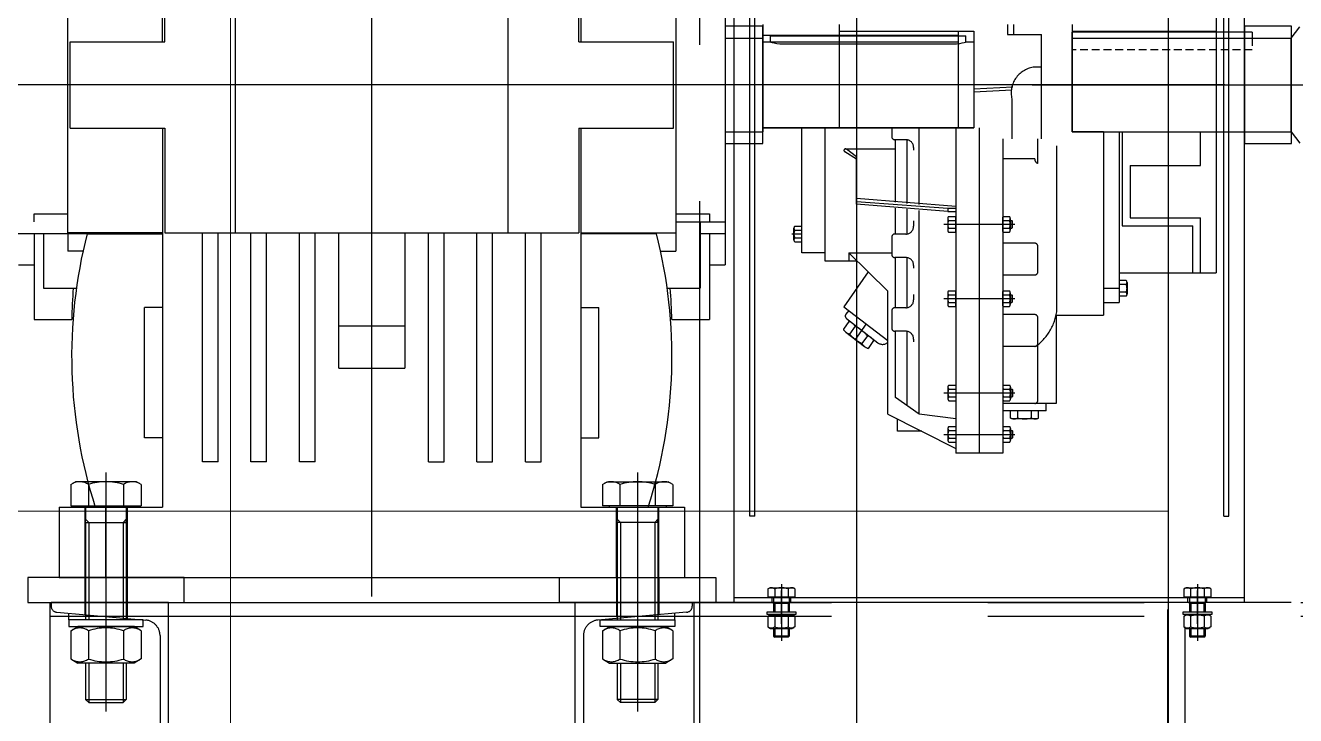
# Model space of a CAD drawing. Header units: inches. Extents: x 0 to 157513, y -28488 to 35640.
# Drawn here: x 22804 to 23616, y 19263 to 19705 of the extents above; entities that cross this region are included whole.
import ezdxf

# ---------------------------------------------------------------- set-up
doc = ezdxf.new("R2010")
doc.units = ezdxf.units.IN
doc.header["$LTSCALE"] = 400
doc.header["$MEASUREMENT"] = 0
for name, pattern in [('CENTER', [2, 1.25, -0.25, 0.25, -0.25]), ('DASHED2', [0.375, 0.25, -0.125]), ('HIDDEN', [9.525, 6.35, -3.175]), ('PHANTOM', [2.5, 1.25, -0.25, 0.25, -0.25, 0.25, -0.25])]:
    doc.linetypes.add(name, pattern=pattern)
doc.layers.add('BF', color=8, linetype='PHANTOM')

# ---------------------------------------------------------------- blocks, each defined once
blk = doc.blocks.new('611bf4strgesv')
at = {"layer": 'BF'}
for p, q in [((-8610.58, 31515.8, 236.01), (-8610.58, 24671.63, 236.01)), ((-8588.28, 28259.13, 7306.83), (-8588.28, 28853.28, 7306.83)), ((-8261.98, 28259.13, 7306.83), (-8261.98, 28853.28, 7306.83)), ((-8280.13, 28710.19, 7306.83), (-8280.13, 28470.07, 7306.83)), ((-8594.13, 28627.63, 7306.83), (-8594.13, 28552.63, 7306.83)), ((-8570.13, 28627.63, 7306.83), (-8594.13, 28627.63, 7306.83)), ((-8570.13, 28628.82, 7306.83), (-8570.13, 28562.63, 7306.83)), ((-8570.13, 28552.63, 7306.83), (-8570.13, 28627.63, 7306.83)), ((-8521.13, 28628.82, 7306.83), (-8521.13, 28562.63, 7306.83)), ((-8413.65, 28628.82, 7306.83), (-8413.65, 28622.45, 7306.83)), ((-8409.52, 28622.45, 7306.83), (-8409.52, 28628.82, 7306.83)), ((-8372.13, 28628.82, 7306.83), (-8372.13, 28560.13, 7306.83)), ((-8261.98, 28627.63, 7306.83), (-8261.98, 28552.63, 7306.83)), ((-8231.98, 28627.63, 7306.83), (-8261.98, 28627.63, 7306.83)), ((-8232.13, 28620.13, 7306.83), (-8226.65, 28627.35, 7306.83)), ((-8231.98, 28552.63, 7306.83), (-8231.98, 28627.63, 7306.83)), ((-8521.13, 28624.63, 7306.83), (-8444.13, 28624.63, 7306.83)), ((-8445.13, 28624.63, 7306.83), (-8445.13, 28562.63, 7306.83)), ((-8444.13, 28624.63, 7306.83), (-8435.13, 28624.63, 7306.83)), ((-8435.13, 28624.63, 7306.83), (-8435.13, 28562.63, 7306.83)), ((-8413.65, 28622.45, 7306.83), (-8391.87, 28622.45, 7306.83)), ((-8391.87, 28555.63, 7306.83), (-8391.87, 28622.45, 7306.83)), ((-8372.13, 28623.86, 7306.83), (-8372.13, 28560.13, 7306.83)), ((-8372.13, 28560.13, 7306.83), (-8372.13, 28623.86, 7306.83)), ((-8257.13, 28623.86, 7306.83), (-8372.13, 28623.86, 7306.83)), ((-8372.13, 28620.13, 7306.83), (-8232.13, 28620.13, 7306.83)), ((-8257.13, 28623.86, 7306.83), (-8257.13, 28620.13, 7306.83)), ((-8232.13, 28560.13, 7306.83), (-8232.13, 28620.13, 7306.83)), ((-8570.13, 28617.63, 7306.83), (-8445.13, 28617.63, 7306.83)), ((-8391.87, 28601.46, 7306.83), (-8397.13, 28601.46, 7306.83)), ((-8410.16, 28588.75, 7306.83), (-8435.13, 28587.34, 7306.83)), ((-8410.8, 28586.88, 7306.83), (-8435.13, 28585.42, 7306.83)), ((-8410.8, 28581.21, 7306.83), (-8410.8, 28555.63, 7306.83)), ((-8435.13, 28562.63, 7306.83), (-8570.13, 28562.63, 7306.83)), ((-8545.13, 28482.77, 7306.83), (-8545.13, 28562.63, 7306.83)), ((-8530.13, 28477.46, 7306.83), (-8530.13, 28562.63, 7306.83)), ((-8487.62, 28562.63, 7306.83), (-8487.62, 28557.13, 7306.83)), ((-8470.13, 28513.67, 7306.83), (-8470.13, 28562.63, 7306.83)), ((-8446.64, 28562.63, 7306.83), (-8446.64, 28354.63, 7306.83)), ((-8431.64, 28562.63, 7306.83), (-8431.64, 28354.63, 7306.83)), ((-8478.59, 28555.13, 7306.83), (-8485.62, 28555.13, 7306.83)), ((-8485.13, 28515.08, 7306.83), (-8485.13, 28555.13, 7306.83)), ((-8477.63, 28514.37, 7306.83), (-8477.65, 28555.04, 7306.83)), ((-8416.64, 28555.63, 7306.83), (-8416.64, 28354.63, 7306.83)), ((-8394.17, 28539.92, 7306.83), (-8394.17, 28555.63, 7306.83)), ((-8352.13, 28560.13, 7306.83), (-8372.13, 28560.13, 7306.83)), ((-8372.13, 28560.13, 7306.83), (-8232.13, 28560.13, 7306.83)), ((-8352.13, 28560.13, 7306.83), (-8352.13, 28442.99, 7306.83)), ((-8352.13, 28560.13, 7306.83), (-8280.13, 28560.13, 7306.83)), ((-8342.13, 28560.13, 7306.83), (-8342.13, 28450.99, 7306.83)), ((-8340.13, 28560.13, 7306.83), (-8340.13, 28500.07, 7306.83)), ((-8290.13, 28538.53, 7306.83), (-8290.13, 28560.13, 7306.83)), ((-8232.13, 28560.13, 7306.83), (-8226.65, 28552.91, 7306.83)), ((-8594.13, 28552.63, 7306.83), (-8570.13, 28552.63, 7306.83)), ((-8510.07, 28542.65, 7306.83), (-8517.68, 28547.44, 7306.83)), ((-8517.1, 28549.22, 7306.83), (-8485.13, 28549.22, 7306.83)), ((-8510.07, 28544.22, 7306.83), (-8516.59, 28549.03, 7306.83)), ((-8473.59, 28550.13, 7306.83), (-8473.59, 28548.41, 7306.83)), ((-8381.91, 28446.9, 7306.83), (-8381.91, 28551.23, 7306.83)), ((-8261.98, 28552.63, 7306.83), (-8231.98, 28552.63, 7306.83)), ((-8510.07, 28513.83, 7306.83), (-8510.07, 28544.22, 7306.83)), ((-8396.17, 28542.92, 7306.83), (-8416.64, 28542.92, 7306.83)), ((-8335.13, 28538.53, 7306.83), (-8335.13, 28505.07, 7306.83)), ((-8335.13, 28538.53, 7306.83), (-8290.13, 28538.53, 7306.83)), ((-8446.64, 28512.48, 7306.83), (-8510.07, 28517.42, 7306.83)), ((-8451.64, 28511.13, 7306.83), (-8510.07, 28515.4, 7306.83)), ((-8451.64, 28509.13, 7306.83), (-8510.07, 28513.83, 7306.83)), ((-8485.13, 28494.76, 7306.83), (-8485.13, 28511.37, 7306.83)), ((-8477.63, 28494.76, 7306.83), (-8477.63, 28510.62, 7306.83)), ((-8470.13, 28379.63, 7306.83), (-8470.13, 28509.88, 7306.83)), ((-8451.64, 28511.13, 7306.83), (-8451.64, 28509.13, 7306.83)), ((-8446.64, 28511.13, 7306.83), (-8451.64, 28511.13, 7306.83)), ((-8451.64, 28509.13, 7306.83), (-8446.64, 28509.13, 7306.83)), ((-8335.13, 28505.07, 7306.83), (-8290.13, 28505.07, 7306.83)), ((-8290.13, 28470.07, 7306.83), (-8290.13, 28505.07, 7306.83)), ((-8473.59, 28503.18, 7306.83), (-8473.59, 28499.76, 7306.83)), ((-8412.25, 28503.5, 7306.83), (-8410.8, 28503.5, 7306.83)), ((-8412.25, 28498.5, 7306.83), (-8410.8, 28498.5, 7306.83)), ((-8410.8, 28503.5, 7306.83), (-8410.8, 28498.5, 7306.83)), ((-8410.59, 28503.28, 7306.83), (-8410.8, 28503.5, 7306.83)), ((-8410.59, 28498.71, 7306.83), (-8410.8, 28498.5, 7306.83)), ((-8410.59, 28503.28, 7306.83), (-8410.59, 28498.71, 7306.83)), ((-8340.13, 28500.07, 7306.83), (-8295.13, 28500.07, 7306.83)), ((-8295.13, 28470.07, 7306.83), (-8295.13, 28500.07, 7306.83)), ((-8545.25, 28494.79, 7306.83), (-8551.5, 28494.79, 7306.83)), ((-8487.62, 28492.76, 7306.83), (-8487.62, 28481.76, 7306.83)), ((-8478.59, 28494.76, 7306.83), (-8485.62, 28494.76, 7306.83)), ((-8396.17, 28488.94, 7306.83), (-8416.64, 28488.94, 7306.83)), ((-8530.13, 28482.77, 7306.83), (-8545.13, 28482.77, 7306.83)), ((-8515.13, 28482.77, 7306.83), (-8487.62, 28482.77, 7306.83)), ((-8515.13, 28482.77, 7306.83), (-8490.13, 28458.28, 7306.83)), ((-8515.13, 28482.77, 7306.83), (-8515.13, 28477.46, 7306.83)), ((-8394.17, 28470.59, 7306.83), (-8394.17, 28486.94, 7306.83)), ((-8509.71, 28477.46, 7306.83), (-8530.13, 28477.46, 7306.83)), ((-8478.59, 28479.76, 7306.83), (-8485.62, 28479.76, 7306.83)), ((-8485.13, 28447.63, 7306.83), (-8485.13, 28479.76, 7306.83)), ((-8477.63, 28447.73, 7306.83), (-8477.63, 28479.67, 7306.83)), ((-8473.59, 28474.76, 7306.83), (-8473.59, 28473.03, 7306.83)), ((-8502.63, 28470.52, 7306.83), (-8518.24, 28448.3, 7306.83)), ((-8396.17, 28468.59, 7306.83), (-8416.64, 28468.59, 7306.83)), ((-8342.13, 28470.07, 7306.83), (-8280.13, 28470.07, 7306.83)), ((-8490.13, 28379.63, 7306.83), (-8490.13, 28458.28, 7306.83)), ((-8473.59, 28456.05, 7306.83), (-8473.59, 28452.63, 7306.83)), ((-8412.25, 28455.96, 7306.83), (-8410.8, 28455.96, 7306.83)), ((-8410.8, 28455.96, 7306.83), (-8410.8, 28450.96, 7306.83)), ((-8410.59, 28455.75, 7306.83), (-8410.8, 28455.96, 7306.83)), ((-8352.13, 28460.07, 7306.83), (-8342.13, 28460.07, 7306.83)), ((-8518.24, 28448.3, 7306.83), (-8490.13, 28426.64, 7306.83)), ((-8412.25, 28450.96, 7306.83), (-8410.8, 28450.96, 7306.83)), ((-8410.59, 28451.18, 7306.83), (-8410.8, 28450.96, 7306.83)), ((-8410.59, 28455.75, 7306.83), (-8410.59, 28451.18, 7306.83)), ((-8352.13, 28450.99, 7306.83), (-8342.13, 28450.99, 7306.83)), ((-8515.1, 28445.96, 7306.83), (-8516.91, 28443.51, 7306.83)), ((-8516.52, 28440.74, 7306.83), (-8496.55, 28425.28, 7306.83)), ((-8515.1, 28445.96, 7306.83), (-8515.23, 28445.78, 7306.83)), ((-8487.62, 28445.63, 7306.83), (-8487.62, 28434.63, 7306.83)), ((-8478.59, 28447.63, 7306.83), (-8485.62, 28447.63, 7306.83)), ((-8396.17, 28443.29, 7306.83), (-8416.64, 28443.29, 7306.83)), ((-8394.17, 28424.94, 7306.83), (-8394.17, 28441.29, 7306.83)), ((-8382.47, 28443, 7306.83), (-8352.13, 28442.99, 7306.83)), ((-8382.47, 28443, 7306.83), (-8382.47, 28386.38, 7306.83)), ((-8515.04, 28438.88, 7306.83), (-8518.53, 28433.91, 7306.83)), ((-8516.88, 28431.98, 7306.83), (-8504.91, 28422.76, 7306.83)), ((-8511.08, 28435.82, 7306.83), (-8514.58, 28430.84, 7306.83)), ((-8503.94, 28437.28, 7306.83), (-8510.9, 28427.37, 7306.83)), ((-8478.59, 28432.63, 7306.83), (-8485.62, 28432.63, 7306.83)), ((-8485.13, 28390.3, 7306.83), (-8485.13, 28432.63, 7306.83)), ((-8477.63, 28384.97, 7306.83), (-8477.63, 28432.54, 7306.83)), ((-8503.14, 28429.72, 7306.83), (-8506.65, 28424.73, 7306.83)), ((-8499.18, 28426.66, 7306.83), (-8502.69, 28421.67, 7306.83)), ((-8473.59, 28427.63, 7306.83), (-8473.59, 28425.91, 7306.83)), ((-8394.17, 28388.37, 7306.83), (-8394.17, 28424.94, 7306.83)), ((-8396.17, 28422.94, 7306.83), (-8416.64, 28422.94, 7306.83)), ((-8412.11, 28395.67, 7306.83), (-8410.66, 28395.67, 7306.83)), ((-8410.66, 28395.67, 7306.83), (-8410.66, 28390.67, 7306.83)), ((-8410.44, 28395.46, 7306.83), (-8410.66, 28395.67, 7306.83)), ((-8410.44, 28390.88, 7306.83), (-8410.66, 28390.67, 7306.83)), ((-8410.44, 28395.46, 7306.83), (-8410.44, 28390.88, 7306.83)), ((-8470.13, 28379.63, 7306.83), (-8485.13, 28390.3, 7306.83)), ((-8396.17, 28386.37, 7306.83), (-8416.64, 28386.37, 7306.83)), ((-8412.11, 28390.67, 7306.83), (-8410.66, 28390.67, 7306.83)), ((-8382.47, 28386.37, 7306.83), (-8396.17, 28386.37, 7306.83)), ((-8388.83, 28381.63, 7306.83), (-8388.83, 28386.37, 7306.83)), ((-8490.13, 28379.63, 7306.83), (-8446.64, 28357.63, 7306.83)), ((-8483.98, 28368.63, 7306.83), (-8483.98, 28376.62, 7306.83)), ((-8446.64, 28376.63, 7306.83), (-8470.13, 28379.63, 7306.83)), ((-8388.83, 28381.63, 7306.83), (-8416.64, 28381.63, 7306.83)), ((-8468.39, 28368.63, 7306.83), (-8483.98, 28368.63, 7306.83)), ((-8412.11, 28369.18, 7306.83), (-8410.66, 28369.18, 7306.83)), ((-8410.66, 28369.18, 7306.83), (-8410.66, 28364.18, 7306.83)), ((-8410.44, 28368.97, 7306.83), (-8410.66, 28369.18, 7306.83)), ((-8410.44, 28368.97, 7306.83), (-8410.44, 28364.4, 7306.83)), ((-8412.11, 28364.18, 7306.83), (-8410.66, 28364.18, 7306.83)), ((-8410.44, 28364.4, 7306.83), (-8410.66, 28364.18, 7306.83)), ((-8416.64, 28354.63, 7306.83), (-8446.64, 28354.63, 7306.83)), ((-8990.13, 28342.35, 7306.83), (-8990.13, 28189.5, 7306.83)), ((-8650.13, 28342.35, 7306.83), (-8650.13, 28189.5, 7306.83)), ((-9012.65, 28334.64, 7306.83), (-9009.63, 28336.38, 7306.83)), ((-9012.65, 28334.64, 7306.83), (-9012.65, 28321, 7306.83)), ((-8970.63, 28336.38, 7306.83), (-9009.63, 28336.38, 7306.83)), ((-9001.39, 28334.64, 7306.83), (-9001.39, 28321, 7306.83)), ((-8978.86, 28334.64, 7306.83), (-8978.86, 28321, 7306.83)), ((-8967.61, 28334.64, 7306.83), (-8970.63, 28336.38, 7306.83)), ((-8967.61, 28334.64, 7306.83), (-8967.61, 28321, 7306.83)), ((-8672.65, 28334.64, 7306.83), (-8669.63, 28336.38, 7306.83)), ((-8672.65, 28334.64, 7306.83), (-8672.65, 28321, 7306.83)), ((-8669.63, 28336.38, 7306.83), (-8630.63, 28336.38, 7306.83)), ((-8661.39, 28334.64, 7306.83), (-8661.39, 28321, 7306.83)), ((-8638.86, 28334.64, 7306.83), (-8638.86, 28321, 7306.83)), ((-8627.61, 28334.64, 7306.83), (-8630.63, 28336.38, 7306.83)), ((-8627.61, 28334.64, 7306.83), (-8627.61, 28321, 7306.83)), ((-9012.65, 28321, 7306.83), (-9008.33, 28321, 7306.83)), ((-9008.33, 28321, 7306.83), (-8971.92, 28321, 7306.83)), ((-9008.33, 28321, 7306.83), (-9008.33, 28320.13, 7306.83)), ((-9003.13, 28320.13, 7306.83), (-9008.33, 28320.13, 7306.83)), ((-9003.13, 28320.13, 7306.83), (-9003.13, 28312.38, 7306.83)), ((-8977.13, 28320.13, 7306.83), (-9003.13, 28320.13, 7306.83)), ((-8977.13, 28320.13, 7306.83), (-8977.13, 28312.38, 7306.83)), ((-8971.92, 28320.13, 7306.83), (-8977.13, 28320.13, 7306.83)), ((-8971.92, 28321, 7306.83), (-8971.92, 28320.13, 7306.83)), ((-8971.92, 28321, 7306.83), (-8967.61, 28321, 7306.83)), ((-8668.33, 28321, 7306.83), (-8672.65, 28321, 7306.83)), ((-8631.92, 28321, 7306.83), (-8668.33, 28321, 7306.83)), ((-8668.33, 28321, 7306.83), (-8668.33, 28320.13, 7306.83)), ((-8668.33, 28320.13, 7306.83), (-8663.13, 28320.13, 7306.83)), ((-8663.13, 28320.13, 7306.83), (-8663.13, 28312.38, 7306.83)), ((-8663.13, 28320.13, 7306.83), (-8637.13, 28320.13, 7306.83)), ((-8637.13, 28320.13, 7306.83), (-8637.13, 28312.38, 7306.83)), ((-8637.13, 28320.13, 7306.83), (-8631.92, 28320.13, 7306.83)), ((-8627.61, 28321, 7306.83), (-8631.92, 28321, 7306.83)), ((-8631.92, 28321, 7306.83), (-8631.92, 28320.13, 7306.83)), ((-9003.13, 28310.38, 7306.83), (-9003.13, 28312.38, 7306.83)), ((-9001.14, 28310.38, 7306.83), (-9003.13, 28312.38, 7306.83)), ((-9003.13, 28310.38, 7306.83), (-9003.13, 28248.05, 7306.83)), ((-9003.13, 28310.38, 7306.83), (-8977.13, 28310.38, 7306.83)), ((-9001.14, 28310.38, 7306.83), (-9001.14, 28248.05, 7306.83)), ((-8979.12, 28310.38, 7306.83), (-8977.13, 28312.38, 7306.83)), ((-8979.12, 28310.38, 7306.83), (-8979.12, 28248.05, 7306.83)), ((-8977.13, 28310.38, 7306.83), (-8977.13, 28312.38, 7306.83)), ((-8977.13, 28310.38, 7306.83), (-8977.13, 28248.05, 7306.83)), ((-8663.13, 28310.38, 7306.83), (-8663.13, 28312.38, 7306.83)), ((-8661.14, 28310.38, 7306.83), (-8663.13, 28312.38, 7306.83)), ((-8663.13, 28310.38, 7306.83), (-8663.13, 28248.05, 7306.83)), ((-8637.13, 28310.38, 7306.83), (-8663.13, 28310.38, 7306.83)), ((-8661.14, 28310.38, 7306.83), (-8661.14, 28248.05, 7306.83)), ((-8639.12, 28310.38, 7306.83), (-8637.13, 28312.38, 7306.83)), ((-8639.12, 28310.38, 7306.83), (-8639.12, 28248.05, 7306.83)), ((-8637.13, 28310.38, 7306.83), (-8637.13, 28312.38, 7306.83)), ((-8637.13, 28310.38, 7306.83), (-8637.13, 28248.05, 7306.83)), ((-9040.13, 28275.13, 7306.83), (-9040.13, 28259.13, 7306.83)), ((-8940.13, 28275.13, 7306.83), (-9040.13, 28275.13, 7306.83)), ((-8940.13, 28259.13, 7306.83), (-8940.13, 28275.13, 7306.83)), ((-8700.13, 28259.13, 7306.83), (-8700.13, 28275.13, 7306.83)), ((-8700.13, 28275.13, 7306.83), (-8600.13, 28275.13, 7306.83)), ((-8600.13, 28275.13, 7306.83), (-8600.13, 28259.13, 7306.83)), ((-8558.13, 28270.83, 7306.83), (-8558.13, 28234.71, 7306.83)), ((-8292.13, 28270.83, 7306.83), (-8292.13, 28234.71, 7306.83)), ((-8588.28, 28262.28, 7306.83), (-8261.98, 28262.28, 7306.83)), ((-8566.79, 28267.86, 7306.83), (-8565.63, 28268.53, 7306.83)), ((-8566.79, 28267.86, 7306.83), (-8566.79, 28262.62, 7306.83)), ((-8565.13, 28262.62, 7306.83), (-8566.79, 28262.62, 7306.83)), ((-8565.63, 28268.53, 7306.83), (-8550.63, 28268.53, 7306.83)), ((-8551.13, 28262.62, 7306.83), (-8565.13, 28262.62, 7306.83)), ((-8565.13, 28262.62, 7306.83), (-8565.13, 28262.28, 7306.83)), ((-8565.13, 28262.28, 7306.83), (-8563.13, 28262.28, 7306.83)), ((-8563.13, 28262.28, 7306.83), (-8563.13, 28259.3, 7306.83)), ((-8563.13, 28262.28, 7306.83), (-8553.13, 28262.28, 7306.83)), ((-8562.46, 28267.86, 7306.83), (-8562.46, 28262.62, 7306.83)), ((-8558.13, 28245.54, 7306.83), (-8558.13, 28266.87, 7306.83)), ((-8553.8, 28267.86, 7306.83), (-8553.8, 28262.62, 7306.83)), ((-8553.13, 28262.28, 7306.83), (-8553.13, 28259.3, 7306.83)), ((-8553.13, 28262.28, 7306.83), (-8551.13, 28262.28, 7306.83)), ((-8549.47, 28262.62, 7306.83), (-8551.13, 28262.62, 7306.83)), ((-8551.13, 28262.62, 7306.83), (-8551.13, 28262.28, 7306.83)), ((-8549.47, 28267.86, 7306.83), (-8550.63, 28268.53, 7306.83)), ((-8549.47, 28267.86, 7306.83), (-8549.47, 28262.62, 7306.83)), ((-8300.79, 28267.86, 7306.83), (-8299.63, 28268.53, 7306.83)), ((-8300.79, 28267.86, 7306.83), (-8300.79, 28262.62, 7306.83)), ((-8299.13, 28262.62, 7306.83), (-8300.79, 28262.62, 7306.83)), ((-8299.63, 28268.53, 7306.83), (-8284.63, 28268.53, 7306.83)), ((-8285.13, 28262.62, 7306.83), (-8299.13, 28262.62, 7306.83)), ((-8299.13, 28262.62, 7306.83), (-8299.13, 28262.28, 7306.83)), ((-8299.13, 28262.28, 7306.83), (-8297.13, 28262.28, 7306.83)), ((-8297.13, 28262.28, 7306.83), (-8297.13, 28259.3, 7306.83)), ((-8297.13, 28262.28, 7306.83), (-8287.13, 28262.28, 7306.83)), ((-8296.46, 28267.86, 7306.83), (-8296.46, 28262.62, 7306.83)), ((-8292.13, 28245.54, 7306.83), (-8292.13, 28266.87, 7306.83)), ((-8287.8, 28267.86, 7306.83), (-8287.8, 28262.62, 7306.83)), ((-8287.13, 28262.28, 7306.83), (-8287.13, 28259.3, 7306.83)), ((-8287.13, 28262.28, 7306.83), (-8285.13, 28262.28, 7306.83)), ((-8283.47, 28262.62, 7306.83), (-8285.13, 28262.62, 7306.83)), ((-8285.13, 28262.62, 7306.83), (-8285.13, 28262.28, 7306.83)), ((-8283.47, 28267.86, 7306.83), (-8284.63, 28268.53, 7306.83)), ((-8283.47, 28267.86, 7306.83), (-8283.47, 28262.62, 7306.83)), ((-9040.13, 28259.13, 7306.83), (-8940.13, 28259.13, 7306.83)), ((-9026.05, 28259.13, 7306.83), (-7360.99, 28259.13, 7306.83)), ((-9026.05, 28259.13, 7198.12), (-9026.05, 27827.62, 7198.12)), ((-8600.13, 28259.13, 7306.83), (-8700.13, 28259.13, 7306.83)), ((-8232.13, 28259.13, 7306.83), (-8615.13, 28259.13, 7306.83)), ((-8614.2, 28259.13, 7198.12), (-8614.2, 27827.62, 7198.12)), ((-8567.3, 28253.13, 7306.83), (-8548.96, 28253.13, 7306.83)), ((-8567.3, 28251.47, 7306.83), (-8567.3, 28253.13, 7306.83)), ((-8563.13, 28258.53, 7306.83), (-8563.13, 28259.3, 7306.83)), ((-8562.36, 28258.53, 7306.83), (-8563.13, 28259.3, 7306.83)), ((-8563.13, 28258.53, 7306.83), (-8563.13, 28253.13, 7306.83)), ((-8553.13, 28258.53, 7306.83), (-8563.13, 28258.53, 7306.83)), ((-8562.36, 28258.53, 7306.83), (-8562.36, 28253.13, 7306.83)), ((-8553.9, 28258.53, 7306.83), (-8553.13, 28259.3, 7306.83)), ((-8553.9, 28258.53, 7306.83), (-8553.9, 28253.13, 7306.83)), ((-8553.13, 28258.53, 7306.83), (-8553.13, 28259.3, 7306.83)), ((-8553.13, 28258.53, 7306.83), (-8553.13, 28253.13, 7306.83)), ((-8548.96, 28253.13, 7306.83), (-8548.96, 28251.47, 7306.83)), ((-8301.3, 28253.13, 7306.83), (-8282.96, 28253.13, 7306.83)), ((-8301.3, 28251.47, 7306.83), (-8301.3, 28253.13, 7306.83)), ((-8297.13, 28258.53, 7306.83), (-8297.13, 28259.3, 7306.83)), ((-8296.36, 28258.53, 7306.83), (-8297.13, 28259.3, 7306.83)), ((-8297.13, 28258.53, 7306.83), (-8297.13, 28253.13, 7306.83)), ((-8287.13, 28258.53, 7306.83), (-8297.13, 28258.53, 7306.83)), ((-8296.36, 28258.53, 7306.83), (-8296.36, 28253.13, 7306.83)), ((-8287.9, 28258.53, 7306.83), (-8287.13, 28259.3, 7306.83)), ((-8287.9, 28258.53, 7306.83), (-8287.9, 28253.13, 7306.83)), ((-8287.13, 28258.53, 7306.83), (-8287.13, 28259.3, 7306.83)), ((-8287.13, 28258.53, 7306.83), (-8287.13, 28253.13, 7306.83)), ((-8282.96, 28253.13, 7306.83), (-8282.96, 28251.47, 7306.83)), ((-9026.05, 28250.39, 7306.83), (-7360.99, 28250.39, 7306.83)), ((-9013.96, 28248.05, 7306.83), (-9013.96, 28252.22, 7306.83)), ((-8966.3, 28248.05, 7306.83), (-9013.96, 28248.05, 7306.83)), ((-9013.96, 28248.05, 7306.83), (-9013.96, 28243.71, 7306.83)), ((-8966.3, 28243.71, 7306.83), (-8966.3, 28248.05, 7306.83)), ((-8673.96, 28248.05, 7306.83), (-8626.3, 28248.05, 7306.83)), ((-8673.96, 28243.71, 7306.83), (-8673.96, 28248.05, 7306.83)), ((-8626.3, 28248.05, 7306.83), (-8626.3, 28252.22, 7306.83)), ((-8626.3, 28248.05, 7306.83), (-8626.3, 28243.71, 7306.83)), ((-8565.07, 28251.47, 7306.83), (-8567.3, 28251.47, 7306.83)), ((-8566.79, 28250.47, 7306.83), (-8565.07, 28251.47, 7306.83)), ((-8566.79, 28250.47, 7306.83), (-8566.79, 28243.5, 7306.83)), ((-8551.19, 28251.47, 7306.83), (-8565.07, 28251.47, 7306.83)), ((-8565.07, 28251.47, 7306.83), (-8551.19, 28251.47, 7306.83)), ((-8562.46, 28250.47, 7306.83), (-8562.46, 28243.5, 7306.83)), ((-8553.8, 28250.47, 7306.83), (-8553.8, 28243.5, 7306.83)), ((-8548.96, 28251.47, 7306.83), (-8551.19, 28251.47, 7306.83)), ((-8549.47, 28250.47, 7306.83), (-8551.19, 28251.47, 7306.83)), ((-8549.47, 28250.47, 7306.83), (-8549.47, 28243.5, 7306.83)), ((-8299.07, 28251.47, 7306.83), (-8301.3, 28251.47, 7306.83)), ((-8300.79, 28250.47, 7306.83), (-8299.07, 28251.47, 7306.83)), ((-8300.79, 28250.47, 7306.83), (-8300.79, 28243.5, 7306.83)), ((-8285.19, 28251.47, 7306.83), (-8299.07, 28251.47, 7306.83)), ((-8299.07, 28251.47, 7306.83), (-8285.19, 28251.47, 7306.83)), ((-8296.46, 28250.47, 7306.83), (-8296.46, 28243.5, 7306.83)), ((-8287.8, 28250.47, 7306.83), (-8287.8, 28243.5, 7306.83)), ((-8282.96, 28251.47, 7306.83), (-8285.19, 28251.47, 7306.83)), ((-8283.47, 28250.47, 7306.83), (-8285.19, 28251.47, 7306.83)), ((-8283.47, 28250.47, 7306.83), (-8283.47, 28243.5, 7306.83)), ((-9013.96, 28243.71, 7306.83), (-9008.17, 28243.71, 7306.83)), ((-9012.65, 28241.12, 7306.83), (-9008.17, 28243.71, 7306.83)), ((-9012.65, 28241.12, 7306.83), (-9012.65, 28223.01, 7306.83)), ((-9008.17, 28243.71, 7306.83), (-8972.09, 28243.71, 7306.83)), ((-8972.09, 28243.71, 7306.83), (-9008.17, 28243.71, 7306.83)), ((-9001.39, 28241.12, 7306.83), (-9001.39, 28223.01, 7306.83)), ((-8978.87, 28241.12, 7306.83), (-8978.87, 28223.01, 7306.83)), ((-8972.09, 28243.71, 7306.83), (-8966.3, 28243.71, 7306.83)), ((-8967.61, 28241.12, 7306.83), (-8972.09, 28243.71, 7306.83)), ((-8967.61, 28241.12, 7306.83), (-8967.61, 28223.01, 7306.83)), ((-8668.17, 28243.71, 7306.83), (-8673.96, 28243.71, 7306.83)), ((-8672.65, 28241.12, 7306.83), (-8668.17, 28243.71, 7306.83)), ((-8672.65, 28241.12, 7306.83), (-8672.65, 28223.01, 7306.83)), ((-8632.09, 28243.71, 7306.83), (-8668.17, 28243.71, 7306.83)), ((-8668.17, 28243.71, 7306.83), (-8632.09, 28243.71, 7306.83)), ((-8661.39, 28241.12, 7306.83), (-8661.39, 28223.01, 7306.83)), ((-8638.87, 28241.12, 7306.83), (-8638.87, 28223.01, 7306.83)), ((-8626.3, 28243.71, 7306.83), (-8632.09, 28243.71, 7306.83)), ((-8627.61, 28241.12, 7306.83), (-8632.09, 28243.71, 7306.83)), ((-8627.61, 28241.12, 7306.83), (-8627.61, 28223.01, 7306.83)), ((-8566.79, 28243.5, 7306.83), (-8565.07, 28242.51, 7306.83)), ((-8565.07, 28242.51, 7306.83), (-8551.19, 28242.51, 7306.83)), ((-8563.13, 28242.51, 7306.83), (-8563.13, 28237.64, 7306.83)), ((-8553.13, 28237.64, 7306.83), (-8563.13, 28237.64, 7306.83)), ((-8563.13, 28237.64, 7306.83), (-8562.36, 28236.88, 7306.83)), ((-8562.36, 28242.51, 7306.83), (-8562.36, 28236.88, 7306.83)), ((-8553.9, 28236.88, 7306.83), (-8562.36, 28236.88, 7306.83)), ((-8553.9, 28242.51, 7306.83), (-8553.9, 28236.88, 7306.83)), ((-8553.9, 28236.88, 7306.83), (-8553.13, 28237.64, 7306.83)), ((-8553.13, 28242.51, 7306.83), (-8553.13, 28237.64, 7306.83)), ((-8549.47, 28243.5, 7306.83), (-8551.19, 28242.51, 7306.83)), ((-8300.79, 28243.5, 7306.83), (-8299.07, 28242.51, 7306.83)), ((-8299.07, 28242.51, 7306.83), (-8285.19, 28242.51, 7306.83)), ((-8297.13, 28242.51, 7306.83), (-8297.13, 28237.64, 7306.83)), ((-8287.13, 28237.64, 7306.83), (-8297.13, 28237.64, 7306.83)), ((-8297.13, 28237.64, 7306.83), (-8296.36, 28236.88, 7306.83)), ((-8296.36, 28242.51, 7306.83), (-8296.36, 28236.88, 7306.83)), ((-8287.9, 28236.88, 7306.83), (-8296.36, 28236.88, 7306.83)), ((-8287.9, 28242.51, 7306.83), (-8287.9, 28236.88, 7306.83)), ((-8287.9, 28236.88, 7306.83), (-8287.13, 28237.64, 7306.83)), ((-8287.13, 28242.51, 7306.83), (-8287.13, 28237.64, 7306.83)), ((-8283.47, 28243.5, 7306.83), (-8285.19, 28242.51, 7306.83)), ((-9012.65, 28223.01, 7306.83), (-9008.17, 28220.42, 7306.83)), ((-8972.09, 28220.42, 7306.83), (-9008.17, 28220.42, 7306.83)), ((-9003.13, 28220.42, 7306.83), (-9003.13, 28197.12, 7306.83)), ((-9001.14, 28220.42, 7306.83), (-9001.14, 28195.13, 7306.83)), ((-8979.12, 28220.42, 7306.83), (-8979.12, 28195.13, 7306.83)), ((-8977.13, 28220.42, 7306.83), (-8977.13, 28197.12, 7306.83)), ((-8967.61, 28223.01, 7306.83), (-8972.09, 28220.42, 7306.83)), ((-8672.65, 28223.01, 7306.83), (-8668.17, 28220.42, 7306.83)), ((-8668.17, 28220.42, 7306.83), (-8632.09, 28220.42, 7306.83)), ((-8663.13, 28220.42, 7306.83), (-8663.13, 28197.12, 7306.83)), ((-8661.14, 28220.42, 7306.83), (-8661.14, 28195.13, 7306.83)), ((-8639.12, 28220.42, 7306.83), (-8639.12, 28195.13, 7306.83)), ((-8637.13, 28220.42, 7306.83), (-8637.13, 28197.12, 7306.83)), ((-8627.61, 28223.01, 7306.83), (-8632.09, 28220.42, 7306.83)), ((-9003.13, 28197.12, 7306.83), (-8977.13, 28197.12, 7306.83)), ((-9001.14, 28195.13, 7306.83), (-9003.13, 28197.12, 7306.83)), ((-8977.13, 28197.12, 7306.83), (-8979.12, 28195.13, 7306.83)), ((-8637.13, 28197.12, 7306.83), (-8663.13, 28197.12, 7306.83)), ((-8663.13, 28197.12, 7306.83), (-8661.14, 28195.13, 7306.83)), ((-8639.12, 28195.13, 7306.83), (-8637.13, 28197.12, 7306.83)), ((-9001.14, 28195.13, 7306.83), (-8979.12, 28195.13, 7306.83)), ((-8639.12, 28195.13, 7306.83), (-8661.14, 28195.13, 7306.83))]:
    blk.add_line(p, q, dxfattribs=at)
at = {"layer": 'BF', "linetype": 'CENTER', "ltscale": 20}
blk.add_line((-8310.58, 24671.63, 405.39), (-8310.58, 31317.62, 405.39), dxfattribs=at)
at = {"layer": 'BF', "ltscale": 10}
blk.add_line((-8510.19, 29567.62, 401.28), (-8510.19, 27817.62, 401.28), dxfattribs=at)
at = {"layer": 'BF', "ltscale": 100}
for p, q in [((-8820.13, 28262.97, 7306.83), (-8820.13, 28999.33, 7306.83)), ((-8426.22, 28590.13, 7306.83), (-9266.28, 28590.13, 7306.83)), ((-8990.13, 28274.93, 7306.83), (-8990.13, 28320.33, 7306.83)), ((-8650.13, 28320.33, 7306.83), (-8650.13, 28274.93, 7306.83))]:
    blk.add_line(p, q, dxfattribs=at)
at = {"layer": 'BF', "linetype": 'Continuous'}
for p, q in [((-8953.93, 28617.69, 7306.83), (-8953.93, 28878.13, 7306.83)), ((-8686.33, 28878.13, 7306.83), (-8686.33, 28617.69, 7306.83)), ((-8594.13, 28705.13, 7306.83), (-8594.13, 28475.13, 7306.83)), ((-8625.76, 28696.44, 7306.83), (-8625.76, 28483.82, 7306.83)), ((-9014.5, 28495.63, 7306.83), (-9014.5, 28684.63, 7306.83)), ((-8952.52, 28617.69, 7306.83), (-8952.52, 28684.63, 7306.83)), ((-8907.45, 28684.63, 7306.83), (-8907.45, 28495.63, 7306.83)), ((-8732.8, 28495.63, 7306.83), (-8732.8, 28684.63, 7306.83)), ((-8687.73, 28617.69, 7306.83), (-8687.73, 28684.63, 7306.83)), ((-8594.13, 28620.13, 7306.83), (-8570.13, 28620.13, 7306.83)), ((-8570.13, 28620.13, 7306.83), (-8570.13, 28560.13, 7306.83)), ((-8565.13, 28621.63, 7306.83), (-8440.13, 28621.63, 7306.83)), ((-8565.13, 28617.63, 7306.83), (-8565.13, 28621.63, 7306.83)), ((-8440.13, 28617.63, 7306.83), (-8440.13, 28621.63, 7306.83)), ((-9013.09, 28562.57, 7306.83), (-9013.09, 28617.69, 7306.83)), ((-9013.09, 28617.69, 7306.83), (-8952.52, 28617.69, 7306.83)), ((-8687.73, 28617.69, 7306.83), (-8627.17, 28617.69, 7306.83)), ((-8627.17, 28562.57, 7306.83), (-8627.17, 28617.69, 7306.83)), ((-8570.13, 28617.63, 7306.83), (-8565.13, 28617.63, 7306.83)), ((-8565.13, 28617.63, 7306.83), (-8564.86, 28617.55, 7306.83)), ((-8564.86, 28617.55, 7306.83), (-8564.06, 28617.34, 7306.83)), ((-8564.06, 28617.34, 7306.83), (-8562.79, 28617.04, 7306.83)), ((-8562.79, 28617.04, 7306.83), (-8561.12, 28616.74, 7306.83)), ((-8561.12, 28616.74, 7306.83), (-8559.17, 28616.52, 7306.83)), ((-8559.17, 28616.52, 7306.83), (-8557.13, 28616.44, 7306.83)), ((-8557.13, 28616.44, 7306.83), (-8448.13, 28616.44, 7306.83)), ((-8448.13, 28616.44, 7306.83), (-8446.09, 28616.52, 7306.83)), ((-8446.09, 28616.52, 7306.83), (-8444.14, 28616.74, 7306.83)), ((-8444.14, 28616.74, 7306.83), (-8442.47, 28617.04, 7306.83)), ((-8442.47, 28617.04, 7306.83), (-8441.2, 28617.34, 7306.83)), ((-8441.2, 28617.34, 7306.83), (-8440.4, 28617.55, 7306.83)), ((-8440.4, 28617.55, 7306.83), (-8440.13, 28617.63, 7306.83)), ((-8440.13, 28617.63, 7306.83), (-8435.13, 28617.63, 7306.83)), ((-8435.13, 28617.63, 7306.83), (-8435.13, 28562.63, 7306.83)), ((-9013.09, 28562.57, 7306.83), (-8952.52, 28562.57, 7306.83)), ((-8953.93, 28562.57, 7306.83), (-8953.93, 28320.13, 7306.83)), ((-8952.52, 28562.57, 7306.83), (-8952.52, 28495.63, 7306.83)), ((-8687.73, 28562.57, 7306.83), (-8627.17, 28562.57, 7306.83)), ((-8687.73, 28562.57, 7306.83), (-8687.73, 28495.63, 7306.83)), ((-8686.33, 28562.57, 7306.83), (-8686.33, 28320.13, 7306.83)), ((-8570.13, 28562.63, 7306.83), (-8435.13, 28562.63, 7306.83)), ((-8594.13, 28560.13, 7306.83), (-8570.13, 28560.13, 7306.83)), ((-9036.13, 28502.69, 7306.83), (-9036.13, 28507.68, 7306.83)), ((-9036.13, 28507.63, 7306.83), (-9014.5, 28507.63, 7306.83)), ((-8625.76, 28507.63, 7306.83), (-8604.13, 28507.63, 7306.83)), ((-8604.13, 28507.68, 7306.83), (-8604.13, 28502.69, 7306.83)), ((-8625.76, 28502.63, 7306.83), (-8594.13, 28502.63, 7306.83)), ((-8610.13, 28502.63, 7306.83), (-8610.13, 28460.13, 7306.83)), ((-9126.13, 28495.13, 7306.83), (-8953.93, 28495.13, 7306.83)), ((-9036.13, 28495.13, 7306.83), (-9036.13, 28440.13, 7306.83)), ((-9030.13, 28495.13, 7306.83), (-9030.13, 28460.13, 7306.83)), ((-8953.93, 28495.63, 7306.83), (-9014.5, 28495.63, 7306.83)), ((-9014.5, 28495.13, 7306.83), (-9014.5, 28483.82, 7306.83)), ((-9002.16, 28494.96, 7306.83), (-8953.93, 28494.96, 7306.83)), ((-8952.52, 28495.63, 7306.83), (-8687.73, 28495.63, 7306.83)), ((-8928.4, 28349.16, 7306.83), (-8928.4, 28495.63, 7306.83)), ((-8918.4, 28349.16, 7306.83), (-8918.4, 28495.63, 7306.83)), ((-8897.42, 28349.16, 7306.83), (-8897.42, 28495.63, 7306.83)), ((-8887.42, 28349.16, 7306.83), (-8887.42, 28495.63, 7306.83)), ((-8866.43, 28349.16, 7306.83), (-8866.43, 28495.63, 7306.83)), ((-8856.43, 28349.16, 7306.83), (-8856.43, 28495.63, 7306.83)), ((-8841.26, 28409.01, 7306.83), (-8841.26, 28495.63, 7306.83)), ((-8799, 28495.63, 7306.83), (-8799, 28409.01, 7306.83)), ((-8783.83, 28349.16, 7306.83), (-8783.83, 28495.63, 7306.83)), ((-8773.83, 28349.16, 7306.83), (-8773.83, 28495.63, 7306.83)), ((-8752.84, 28349.16, 7306.83), (-8752.84, 28495.63, 7306.83)), ((-8742.84, 28349.16, 7306.83), (-8742.84, 28495.63, 7306.83)), ((-8721.85, 28349.16, 7306.83), (-8721.85, 28495.63, 7306.83)), ((-8711.85, 28349.16, 7306.83), (-8711.85, 28495.63, 7306.83)), ((-8686.33, 28495.63, 7306.83), (-8625.76, 28495.63, 7306.83)), ((-8638.1, 28494.96, 7306.83), (-8686.33, 28494.96, 7306.83)), ((-8610.13, 28495.13, 7306.83), (-8594.13, 28495.13, 7306.83)), ((-8604.13, 28495.13, 7306.83), (-8604.13, 28440.13, 7306.83)), ((-9004.8, 28483.82, 7306.83), (-9014.5, 28483.82, 7306.83)), ((-8635.45, 28483.82, 7306.83), (-8625.76, 28483.82, 7306.83)), ((-9046.13, 28475.13, 7306.83), (-9036.13, 28475.13, 7306.83)), ((-8604.13, 28475.13, 7306.83), (-8594.13, 28475.13, 7306.83)), ((-9030.13, 28460.13, 7306.83), (-9008.99, 28460.13, 7306.83)), ((-8631.27, 28460.13, 7306.83), (-8610.13, 28460.13, 7306.83)), ((-8953.93, 28447.9, 7306.83), (-8965.43, 28447.9, 7306.83)), ((-8965.43, 28364.39, 7306.83), (-8965.43, 28447.9, 7306.83)), ((-8686.33, 28447.9, 7306.83), (-8674.83, 28447.9, 7306.83)), ((-8674.83, 28364.39, 7306.83), (-8674.83, 28447.9, 7306.83)), ((-9036.13, 28440.13, 7306.83), (-9012.01, 28440.13, 7306.83)), ((-8628.25, 28440.13, 7306.83), (-8604.13, 28440.13, 7306.83)), ((-8799, 28435.78, 7306.83), (-8841.26, 28435.78, 7306.83)), ((-8841.26, 28409.01, 7306.83), (-8799, 28409.01, 7306.83)), ((-8953.93, 28364.39, 7306.83), (-8965.43, 28364.39, 7306.83)), ((-8686.33, 28364.39, 7306.83), (-8674.83, 28364.39, 7306.83)), ((-8918.4, 28349.16, 7306.83), (-8928.4, 28349.16, 7306.83)), ((-8887.42, 28349.16, 7306.83), (-8897.42, 28349.16, 7306.83)), ((-8856.43, 28349.16, 7306.83), (-8866.43, 28349.16, 7306.83)), ((-8783.83, 28349.16, 7306.83), (-8773.83, 28349.16, 7306.83)), ((-8752.84, 28349.16, 7306.83), (-8742.84, 28349.16, 7306.83)), ((-8721.85, 28349.16, 7306.83), (-8711.85, 28349.16, 7306.83)), ((-9020.13, 28320.13, 7306.83), (-8953.93, 28320.13, 7306.83)), ((-9020.13, 28320.13, 7306.83), (-9020.13, 28275.13, 7306.83)), ((-9003.63, 28320.13, 7306.83), (-9003.63, 28275.13, 7306.83)), ((-8976.63, 28320.13, 7306.83), (-8976.63, 28275.13, 7306.83)), ((-8686.33, 28320.13, 7306.83), (-8620.13, 28320.13, 7306.83)), ((-8663.63, 28275.13, 7306.83), (-8663.63, 28320.13, 7306.83)), ((-8636.63, 28275.13, 7306.83), (-8636.63, 28320.13, 7306.83)), ((-8620.13, 28320.13, 7306.83), (-8620.13, 28275.13, 7306.83)), ((-9020.13, 28275.13, 7306.83), (-8620.13, 28275.13, 7306.83))]:
    blk.add_line(p, q, dxfattribs=at)
at = {"layer": 'BF', "ltscale": 12}
for p, q in [((-8578.28, 28314.28, 7306.83), (-8578.28, 28850.13, 7306.83)), ((-8575.13, 28314.28, 7306.83), (-8575.13, 28850.13, 7306.83)), ((-8275.13, 28314.28, 7306.83), (-8275.13, 28850.13, 7306.83)), ((-8271.98, 28314.28, 7306.83), (-8271.98, 28850.13, 7306.83)), ((-8575.13, 28314.28, 7306.83), (-8578.28, 28314.28, 7306.83)), ((-8275.13, 28314.28, 7306.83), (-8271.98, 28314.28, 7306.83)), ((-9003.63, 28275.13, 7306.83), (-9003.63, 28251.31, 7306.83)), ((-8976.63, 28275.13, 7306.83), (-8976.63, 28248.95, 7306.83)), ((-8663.63, 28275.13, 7306.83), (-8663.63, 28250.39, 7306.83)), ((-8636.63, 28275.13, 7306.83), (-8636.63, 28251.31, 7306.83)), ((-8564.13, 28259.13, 7306.83), (-8564.13, 28262.28, 7306.83)), ((-8552.13, 28259.13, 7306.83), (-8552.13, 28262.28, 7306.83)), ((-8298.13, 28259.13, 7306.83), (-8298.13, 28262.28, 7306.83)), ((-8286.13, 28259.13, 7306.83), (-8286.13, 28262.28, 7306.83)), ((-8950.13, 28259.13, 7306.83), (-9025.13, 28259.13, 7306.83)), ((-9025.13, 28259.13, 7306.83), (-9025.13, 28256.86, 7306.83)), ((-9021.48, 28252.87, 7306.83), (-8964.66, 28247.9, 7306.83)), ((-8950.13, 28109.13, 7306.83), (-8950.13, 28259.13, 7306.83)), ((-8690.13, 28109.13, 7306.83), (-8690.13, 28259.13, 7306.83)), ((-8690.13, 28259.13, 7306.83), (-8615.13, 28259.13, 7306.83)), ((-8618.78, 28252.87, 7306.83), (-8675.6, 28247.9, 7306.83)), ((-8615.13, 28259.13, 7306.83), (-8615.13, 28256.86, 7306.83)), ((-8955.53, 28237.94, 7306.83), (-8955.53, 28130.32, 7306.83)), ((-8684.73, 28237.94, 7306.83), (-8684.73, 28130.32, 7306.83))]:
    blk.add_line(p, q, dxfattribs=at)
at = {"layer": 'BF', "linetype": 'CENTER', "lineweight": 9, "ltscale": 10}
for p, q in [((-8910.58, 27817.62, 405.39), (-8910.58, 28817.62, 405.39)), ((-8310.57, 28317.59, 405.39), (-9260.6, 28317.59, 405.39))]:
    blk.add_line(p, q, dxfattribs=at)
at = {"layer": 'BF', "linetype": 'HIDDEN'}
for p, q in [((-8570.13, 28621.93, 7306.83), (-8445.13, 28621.93, 7306.83)), ((-8372.13, 28624.53, 7306.83), (-8280.13, 28624.53, 7306.83)), ((-8372.13, 28620.13, 7306.83), (-8280.13, 28620.13, 7306.83))]:
    blk.add_line(p, q, dxfattribs=at)
at = {"layer": 'BF', "linetype": 'DASHED2', "ltscale": 0.05}
for p, q in [((-8257.13, 28620.13, 7306.83), (-8257.13, 28612.61, 7306.83)), ((-8257.13, 28612.61, 7306.83), (-8372.13, 28612.61, 7306.83))]:
    blk.add_line(p, q, dxfattribs=at)
at = {"layer": 'BF', "linetype": 'CENTER'}
for p, q in [((-8274.57, 28590.13, 7306.83), (-8579.32, 28590.13, 7306.83)), ((-8454.37, 28501, 7306.83), (-8408.91, 28501, 7306.83)), ((-8454.37, 28453.46, 7306.83), (-8408.91, 28453.46, 7306.83)), ((-8454.23, 28393.17, 7306.83), (-8408.77, 28393.17, 7306.83)), ((-8454.23, 28366.68, 7306.83), (-8408.77, 28366.68, 7306.83))]:
    blk.add_line(p, q, dxfattribs=at)
at = {"layer": 'BF', "ltscale": 200}
blk.add_line((-8397.74, 28590.13, 7306.83), (-7440.02, 28590.13, 7306.83), dxfattribs=at)
at = {"layer": 'BF', "ltscale": 0.5}
for p, q in [((-8451.79, 28504.75, 7306.83), (-8451.79, 28497.25, 7306.83)), ((-8451.33, 28506, 7306.83), (-8446.79, 28506, 7306.83)), ((-8446.79, 28506, 7306.83), (-8446.79, 28496, 7306.83)), ((-8416.79, 28504.75, 7306.83), (-8416.79, 28497.25, 7306.83)), ((-8416.33, 28506, 7306.83), (-8412.25, 28506, 7306.83)), ((-8411.79, 28504.75, 7306.83), (-8411.79, 28497.25, 7306.83)), ((-8550.13, 28491.04, 7306.83), (-8550.13, 28498.54, 7306.83)), ((-8549.67, 28499.79, 7306.83), (-8545.13, 28499.79, 7306.83)), ((-8549.67, 28497.29, 7306.83), (-8545.13, 28497.29, 7306.83)), ((-8545.13, 28489.79, 7306.83), (-8545.13, 28499.79, 7306.83)), ((-8451.33, 28503.5, 7306.83), (-8446.79, 28503.5, 7306.83)), ((-8451.33, 28498.5, 7306.83), (-8446.79, 28498.5, 7306.83)), ((-8416.33, 28503.5, 7306.83), (-8412.25, 28503.5, 7306.83)), ((-8416.33, 28498.5, 7306.83), (-8412.25, 28498.5, 7306.83)), ((-8549.67, 28492.29, 7306.83), (-8545.13, 28492.29, 7306.83)), ((-8549.67, 28489.79, 7306.83), (-8545.13, 28489.79, 7306.83)), ((-8451.33, 28496, 7306.83), (-8446.79, 28496, 7306.83)), ((-8416.33, 28496, 7306.83), (-8412.25, 28496, 7306.83)), ((-8342.13, 28465.07, 7306.83), (-8342.13, 28455.07, 7306.83)), ((-8337.59, 28465.07, 7306.83), (-8342.13, 28465.07, 7306.83)), ((-8451.79, 28457.21, 7306.83), (-8451.79, 28449.71, 7306.83)), ((-8451.33, 28458.46, 7306.83), (-8446.79, 28458.46, 7306.83)), ((-8451.33, 28455.96, 7306.83), (-8446.79, 28455.96, 7306.83)), ((-8446.79, 28458.46, 7306.83), (-8446.79, 28448.46, 7306.83)), ((-8416.79, 28457.21, 7306.83), (-8416.79, 28449.71, 7306.83)), ((-8416.33, 28458.46, 7306.83), (-8412.25, 28458.46, 7306.83)), ((-8416.33, 28455.96, 7306.83), (-8412.25, 28455.96, 7306.83)), ((-8411.79, 28457.21, 7306.83), (-8411.79, 28449.71, 7306.83)), ((-8337.59, 28462.57, 7306.83), (-8342.13, 28462.57, 7306.83)), ((-8337.59, 28457.57, 7306.83), (-8342.13, 28457.57, 7306.83)), ((-8337.13, 28463.82, 7306.83), (-8337.13, 28456.32, 7306.83)), ((-8451.33, 28450.96, 7306.83), (-8446.79, 28450.96, 7306.83)), ((-8451.33, 28448.46, 7306.83), (-8446.79, 28448.46, 7306.83)), ((-8416.33, 28450.96, 7306.83), (-8412.25, 28450.96, 7306.83)), ((-8416.33, 28448.46, 7306.83), (-8412.25, 28448.46, 7306.83)), ((-8337.59, 28455.07, 7306.83), (-8342.13, 28455.07, 7306.83)), ((-8451.64, 28396.92, 7306.83), (-8451.64, 28389.42, 7306.83)), ((-8451.18, 28398.17, 7306.83), (-8446.64, 28398.17, 7306.83)), ((-8451.18, 28395.67, 7306.83), (-8446.64, 28395.67, 7306.83)), ((-8446.64, 28398.17, 7306.83), (-8446.64, 28388.17, 7306.83)), ((-8416.64, 28396.92, 7306.83), (-8416.64, 28389.42, 7306.83)), ((-8416.18, 28398.17, 7306.83), (-8412.11, 28398.17, 7306.83)), ((-8416.18, 28395.67, 7306.83), (-8412.11, 28395.67, 7306.83)), ((-8411.64, 28396.92, 7306.83), (-8411.64, 28389.42, 7306.83)), ((-8451.18, 28390.67, 7306.83), (-8446.64, 28390.67, 7306.83)), ((-8451.18, 28388.17, 7306.83), (-8446.64, 28388.17, 7306.83)), ((-8416.18, 28390.67, 7306.83), (-8412.11, 28390.67, 7306.83)), ((-8416.18, 28388.17, 7306.83), (-8412.11, 28388.17, 7306.83)), ((-8393.7, 28381.63, 7306.83), (-8411.54, 28381.63, 7306.83)), ((-8411.54, 28377.09, 7306.83), (-8411.54, 28381.63, 7306.83)), ((-8394.95, 28376.63, 7306.83), (-8410.29, 28376.63, 7306.83)), ((-8407.04, 28377.09, 7306.83), (-8407.04, 28381.63, 7306.83)), ((-8398.2, 28377.09, 7306.83), (-8398.2, 28381.63, 7306.83)), ((-8393.7, 28377.09, 7306.83), (-8393.7, 28381.63, 7306.83)), ((-8451.64, 28370.43, 7306.83), (-8451.64, 28362.93, 7306.83)), ((-8451.18, 28371.68, 7306.83), (-8446.64, 28371.68, 7306.83)), ((-8451.18, 28369.18, 7306.83), (-8446.64, 28369.18, 7306.83)), ((-8446.64, 28371.68, 7306.83), (-8446.64, 28361.68, 7306.83)), ((-8416.64, 28370.43, 7306.83), (-8416.64, 28362.93, 7306.83)), ((-8416.18, 28371.68, 7306.83), (-8412.11, 28371.68, 7306.83)), ((-8416.18, 28369.18, 7306.83), (-8412.11, 28369.18, 7306.83)), ((-8411.64, 28370.43, 7306.83), (-8411.64, 28362.93, 7306.83)), ((-8451.18, 28364.18, 7306.83), (-8446.64, 28364.18, 7306.83)), ((-8451.18, 28361.68, 7306.83), (-8446.64, 28361.68, 7306.83)), ((-8416.18, 28364.18, 7306.83), (-8412.11, 28364.18, 7306.83)), ((-8416.18, 28361.68, 7306.83), (-8412.11, 28361.68, 7306.83))]:
    blk.add_line(p, q, dxfattribs=at)
at = {"layer": 'BF', "ltscale": 50}
for p, q in [((-8310.97, 27829.61, 7170.45), (-8310.97, 28254.62, 7170.45)), ((-8299.97, 27829.61, 7170.45), (-8299.97, 28243.62, 7170.45))]:
    blk.add_line(p, q, dxfattribs=at)
at = {"layer": 'BF'}
for centre, radius, start, end in [((-8394.43, 28584.91, 7306.83), 16.78, 99.26403, 192.74029), ((-8485.62, 28557.13, 7306.83), 2, 180, 270), ((-8478.59, 28550.13, 7306.83), 5, 0, 90), ((-8517.15, 28548.29, 7306.83), 1, 147.8983, 237.7684), ((-8517.18, 28548.22, 7306.83), 1, 53.58463, 147.7684), ((-8393.11, 28542.8, 7306.83), 3.07, 177.68839, 249.69174), ((-8478.59, 28499.76, 7306.83), 5, 270, 0), ((-8485.62, 28492.76, 7306.83), 2, 90, 180), ((-8396.17, 28486.94, 7306.83), 2, 0, 90), ((-8485.62, 28481.76, 7306.83), 2, 180, 270), ((-8478.59, 28474.76, 7306.83), 5, 0, 90), ((-8396.17, 28470.59, 7306.83), 2, 270, 0), ((-8478.59, 28452.63, 7306.83), 5, 270, 0), ((-8515.3, 28442.32, 7306.83), 2, 143.49293, 232.3855), ((-8485.62, 28445.63, 7306.83), 2, 90, 180), ((-8396.17, 28441.29, 7306.83), 2, 0, 90), ((-8414.46, 28449.56, 7306.83), 32.65, 306.12636, 355.3262), ((-8512.95, 28437.02, 7306.83), 6.4, 209.56606, 255.20493), ((-8516.6, 28432.76, 7306.83), 6.31, 29.0561, 75.75914), ((-8521.86, 28413.63, 7306.83), 24.68, 40.68456, 64.08643), ((-8485.62, 28434.63, 7306.83), 2, 180, 270), ((-8478.59, 28427.63, 7306.83), 5, 0, 90), ((-8495.49, 28447.41, 7306.83), 25.27, 220.9641, 243.80689), ((-8501.01, 28427.95, 7306.83), 6.5, 209.74402, 255.02697), ((-8504.77, 28423.54, 7306.83), 6.4, 29.22267, 75.27852), ((-8493.5, 28429.24, 7306.83), 5, 232.3855, 312.09299), ((-8396.17, 28424.94, 7306.83), 2, 270, 0), ((-8396.17, 28388.37, 7306.83), 2, 270, 0), ((-9007.02, 28326.43, 7306.83), 9.95, 55.55313, 115.55313), ((-8990.13, 28299.15, 7306.83), 37.23, 72.38753, 107.61247), ((-8973.24, 28326.43, 7306.83), 9.95, 64.44687, 124.44687), ((-8667.02, 28326.43, 7306.83), 9.95, 55.55313, 115.55313), ((-8650.13, 28299.15, 7306.83), 37.23, 72.38753, 107.61247), ((-8633.24, 28326.43, 7306.83), 9.95, 64.44687, 124.44687), ((-8564.63, 28264.7, 7306.83), 3.83, 55.55313, 115.55313), ((-8558.13, 28254.21, 7306.83), 14.32, 72.38753, 107.61247), ((-8551.63, 28264.7, 7306.83), 3.83, 64.44687, 124.44687), ((-8298.63, 28264.7, 7306.83), 3.83, 55.55313, 115.55313), ((-8292.13, 28254.21, 7306.83), 14.32, 72.38753, 107.61247), ((-8285.63, 28264.7, 7306.83), 3.83, 64.44687, 124.44687), ((-8564.63, 28247.31, 7306.83), 3.83, 55.56153, 115.56153), ((-8558.13, 28236.83, 7306.83), 14.31, 72.38303, 107.61697), ((-8551.63, 28247.31, 7306.83), 3.83, 64.43847, 124.43847), ((-8298.63, 28247.31, 7306.83), 3.83, 55.56153, 115.56153), ((-8292.13, 28236.83, 7306.83), 14.31, 72.38303, 107.61697), ((-8285.63, 28247.31, 7306.83), 3.83, 64.43847, 124.43847), ((-9007.02, 28232.91, 7306.83), 9.96, 55.56153, 115.56153), ((-8990.13, 28205.66, 7306.83), 37.21, 72.38303, 107.61697), ((-8973.24, 28232.91, 7306.83), 9.96, 64.43847, 124.43847), ((-8667.02, 28232.91, 7306.83), 9.96, 55.56153, 115.56153), ((-8650.13, 28205.66, 7306.83), 37.21, 72.38303, 107.61697), ((-8633.24, 28232.91, 7306.83), 9.96, 64.43847, 124.43847), ((-8564.63, 28246.66, 7306.83), 3.83, 244.43847, 304.43847), ((-8558.13, 28257.14, 7306.83), 14.31, 252.38303, 287.61697), ((-8551.63, 28246.66, 7306.83), 3.83, 235.56153, 295.56153), ((-8298.63, 28246.66, 7306.83), 3.83, 244.43847, 304.43847), ((-8292.13, 28257.14, 7306.83), 14.31, 252.38303, 287.61697), ((-8285.63, 28246.66, 7306.83), 3.83, 235.56153, 295.56153), ((-9007.02, 28231.22, 7306.83), 9.96, 244.43847, 304.43847), ((-8990.13, 28258.47, 7306.83), 37.21, 252.38303, 287.61697), ((-8973.24, 28231.22, 7306.83), 9.96, 235.56153, 295.56153), ((-8667.02, 28231.22, 7306.83), 9.96, 244.43847, 304.43847), ((-8650.13, 28258.47, 7306.83), 37.21, 252.38303, 287.61697), ((-8633.24, 28231.22, 7306.83), 9.96, 235.56153, 295.56153)]:
    blk.add_arc(centre, radius, start, end, dxfattribs=at)
at = {"layer": 'BF', "ltscale": 0.5}
for centre, radius, start, end in [((-8449.86, 28504.75, 7306.83), 1.92, 139.45948, 220.54052), ((-8414.86, 28504.75, 7306.83), 1.92, 139.45948, 220.54052), ((-8413.71, 28504.75, 7306.83), 1.92, 319.45948, 40.54052), ((-8548.21, 28498.54, 7306.83), 1.92, 139.45948, 220.54052), ((-8543.13, 28494.79, 7306.83), 7, 159.07517, 200.92483), ((-8444.79, 28501, 7306.83), 7, 159.07517, 200.92483), ((-8449.86, 28497.25, 7306.83), 1.92, 139.45948, 220.54052), ((-8409.79, 28501, 7306.83), 7, 159.07517, 200.92483), ((-8414.86, 28497.25, 7306.83), 1.92, 139.45948, 220.54052), ((-8418.79, 28501, 7306.83), 7, 339.07517, 20.92483), ((-8413.71, 28497.25, 7306.83), 1.92, 319.45948, 40.54052), ((-8548.21, 28491.04, 7306.83), 1.92, 139.45948, 220.54052), ((-8339.05, 28463.82, 7306.83), 1.92, 319.45948, 40.54052), ((-8449.86, 28457.21, 7306.83), 1.92, 139.45948, 220.54052), ((-8444.79, 28453.46, 7306.83), 7, 159.07517, 200.92483), ((-8414.86, 28457.21, 7306.83), 1.92, 139.45948, 220.54052), ((-8409.79, 28453.46, 7306.83), 7, 159.07517, 200.92483), ((-8413.71, 28457.21, 7306.83), 1.92, 319.45948, 40.54052), ((-8418.79, 28453.46, 7306.83), 7, 339.07517, 20.92483), ((-8344.13, 28460.07, 7306.83), 7, 339.07517, 20.92483), ((-8339.05, 28456.32, 7306.83), 1.92, 319.45948, 40.54052), ((-8449.86, 28449.71, 7306.83), 1.92, 139.45948, 220.54052), ((-8414.86, 28449.71, 7306.83), 1.92, 139.45948, 220.54052), ((-8413.71, 28449.71, 7306.83), 1.92, 319.45948, 40.54052), ((-8449.72, 28396.92, 7306.83), 1.92, 139.45948, 220.54052), ((-8444.64, 28393.17, 7306.83), 7, 159.07517, 200.92483), ((-8414.72, 28396.92, 7306.83), 1.92, 139.45948, 220.54052), ((-8409.64, 28393.17, 7306.83), 7, 159.07517, 200.92483), ((-8413.57, 28396.92, 7306.83), 1.92, 319.45948, 40.54052), ((-8418.64, 28393.17, 7306.83), 7, 339.07517, 20.92483), ((-8449.72, 28389.42, 7306.83), 1.92, 139.45948, 220.54052), ((-8414.72, 28389.42, 7306.83), 1.92, 139.45948, 220.54052), ((-8413.57, 28389.42, 7306.83), 1.92, 319.45948, 40.54052), ((-8409.29, 28382.34, 7306.83), 5.71, 246.81012, 293.18988), ((-8402.62, 28398.01, 7306.83), 21.39, 258.07647, 281.92987), ((-8395.95, 28382.34, 7306.83), 5.71, 246.81012, 293.18988), ((-8449.72, 28370.43, 7306.83), 1.92, 139.45948, 220.54052), ((-8444.64, 28366.68, 7306.83), 7, 159.07517, 200.92483), ((-8414.72, 28370.43, 7306.83), 1.92, 139.45948, 220.54052), ((-8409.64, 28366.68, 7306.83), 7, 159.07517, 200.92483), ((-8413.57, 28370.43, 7306.83), 1.92, 319.45948, 40.54052), ((-8418.64, 28366.68, 7306.83), 7, 339.07517, 20.92483), ((-8449.72, 28362.93, 7306.83), 1.92, 139.45948, 220.54052), ((-8414.72, 28362.93, 7306.83), 1.92, 139.45948, 220.54052), ((-8413.57, 28362.93, 7306.83), 1.92, 319.45948, 40.54052)]:
    blk.add_arc(centre, radius, start, end, dxfattribs=at)
at = {"layer": 'BF', "linetype": 'Continuous'}
for centre, start, end in [((-8697.07, 28416.56, 7306.83), 165.588, 197.82522), ((-8943.19, 28416.56, 7306.83), 342.17478, 14.412), ((-8697.07, 28434.56, 7306.83), 175.33179, 179.00335), ((-8943.19, 28434.56, 7306.83), 0.99665, 4.66821)]:
    blk.add_arc(centre, 315, start, end, dxfattribs=at)
at = {"layer": 'BF', "ltscale": 12}
for centre, radius, start, end in [((-9021.13, 28256.86, 7306.83), 4, 180, 265), ((-8619.13, 28256.86, 7306.83), 4, 275, 0), ((-8965.53, 28237.94, 7306.83), 10, 360, 85), ((-8674.73, 28237.94, 7306.83), 10, 95, 180)]:
    blk.add_arc(centre, radius, start, end, dxfattribs=at)

msp = doc.modelspace()

# ---------------------------------------------------------------- block references
msp.add_blockref('611bf4strgesv', (31845.3, -8923.42, -372.37))

doc.saveas('drawing.dxf')
